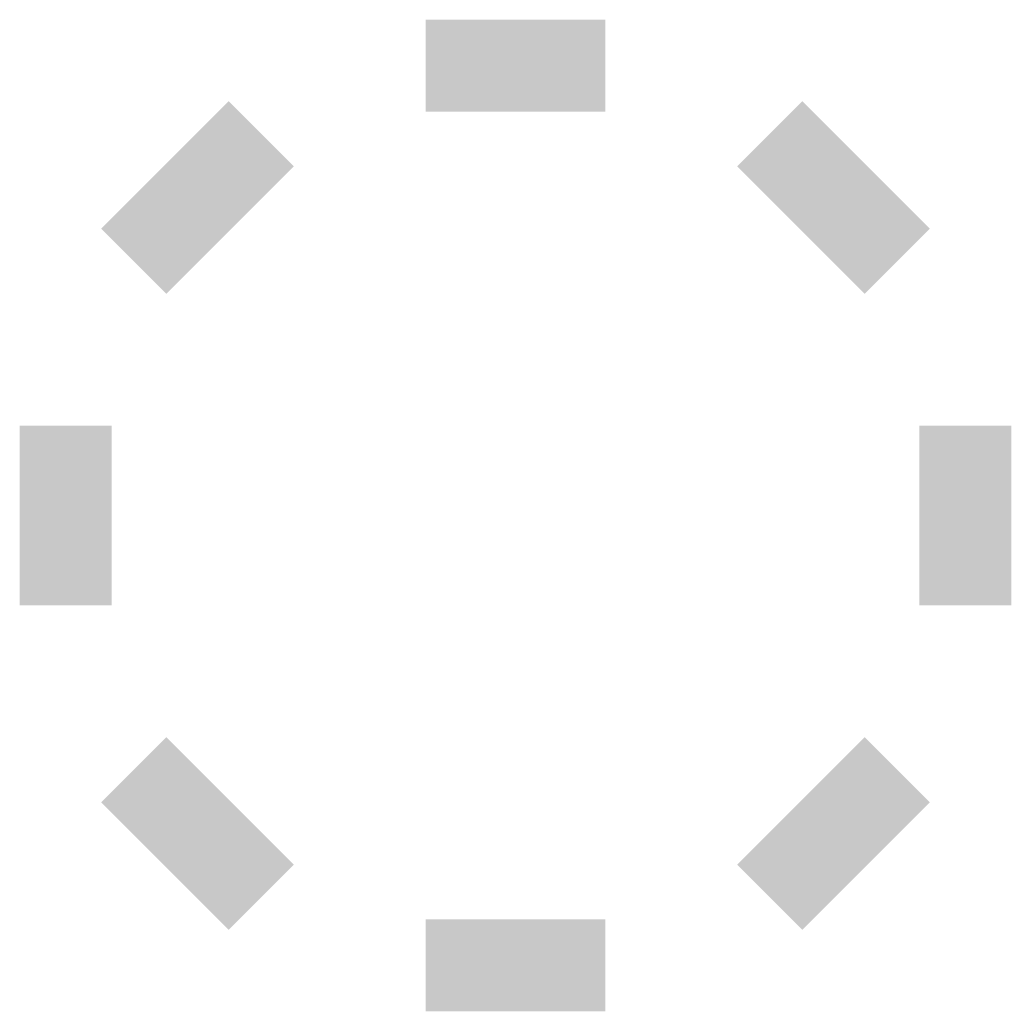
# Model space of a CAD drawing. Extents: x -1.08 to 1.08, y -1.08 to 1.08.
import ezdxf

# ---------------------------------------------------------------- set-up
doc = ezdxf.new("R2010")
doc.units = 0
doc.layers.add('L2D0', color=1, linetype='CONTINUOUS')

msp = doc.modelspace()

# ---------------------------------------------------------------- linework, layer by layer
at = {"layer": 'L2D0'}
for points in [[(-0.196, 0.88), (-0.196, 1.08), (0.196, 0.88), (0.196, 1.08)], [(-0.761, 0.483), (-0.903, 0.625), (-0.483, 0.761), (-0.625, 0.903)], [(0.761, 0.483), (0.483, 0.761), (0.903, 0.625), (0.625, 0.903)], [(-1.08, -0.196), (-1.08, 0.196), (-0.88, -0.196), (-0.88, 0.196)], [(0.88, -0.196), (0.88, 0.196), (1.08, -0.196), (1.08, 0.196)], [(-0.625, -0.903), (-0.903, -0.625), (-0.483, -0.761), (-0.761, -0.483)], [(0.625, -0.903), (0.483, -0.761), (0.903, -0.625), (0.761, -0.483)], [(-0.196, -1.08), (-0.196, -0.88), (0.196, -1.08), (0.196, -0.88)]]:
    msp.add_solid(points, dxfattribs=at)

doc.saveas('drawing.dxf')
